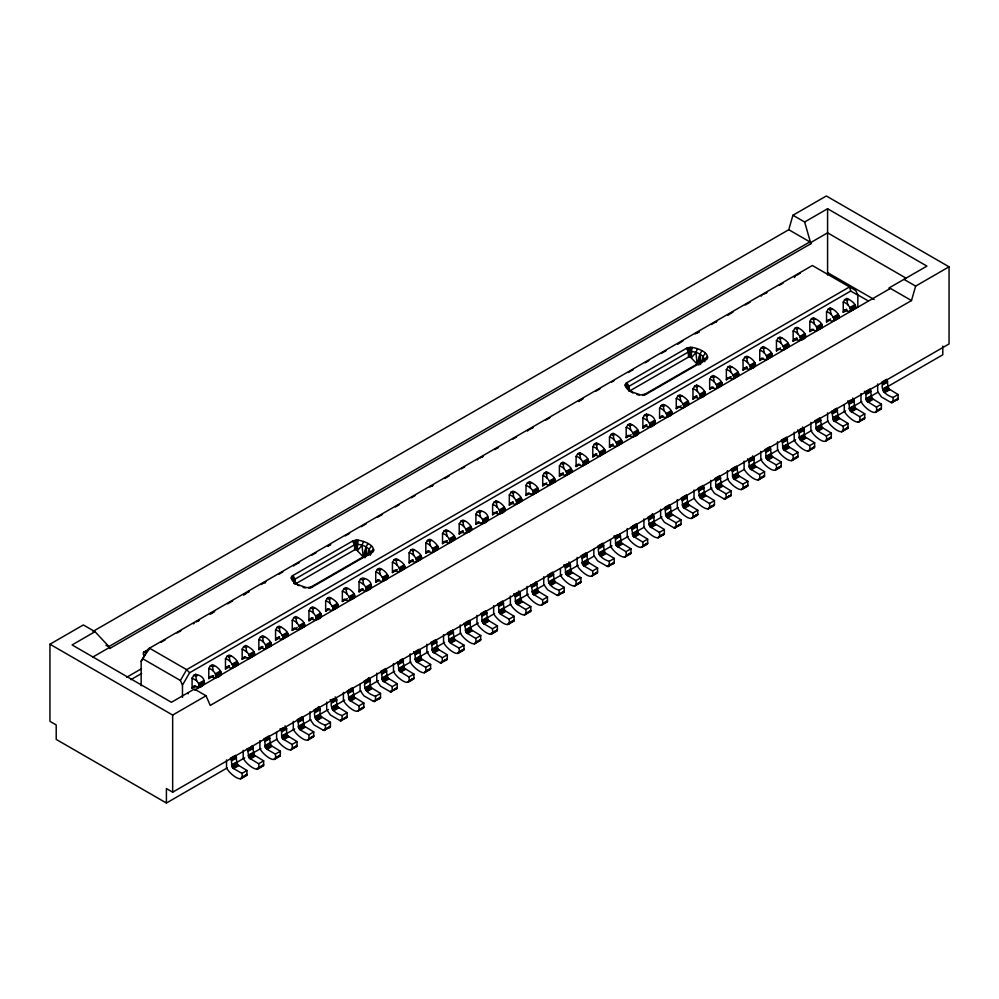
<?xml version="1.0" encoding="UTF-8"?>
<svg xmlns="http://www.w3.org/2000/svg" width="999" height="999" viewBox="0 0 999 999"><rect width="100%" height="100%" fill="white"/><g stroke="black" fill="none" stroke-linecap="round" stroke-linejoin="round"><path stroke-width="1.5" d="M368.019 543.481L365.934 547.09L365.06 557.717L363.186 556.868L356.631 549.949L356.693 540.097C361.888 540.084 377.884 545.654 372.14 552.422L310.464 588.036M698.988 364.922L697.115 364.086L690.559 357.155L690.621 347.315C695.816 347.29 711.812 352.859 706.068 359.628L644.392 395.242M294.205 583.578L295.017 579.12L354.608 544.717C359.802 542.932 372.053 547.939 370.055 553.633M294.455 583.478L294.555 579.47L291.995 576.211L292.932 575.499L352.522 541.096L356.693 540.097M628.421 389.348L628.471 386.675L625.923 383.416L626.86 382.717L686.45 348.301L690.621 347.315M295.017 584.178L354.995 549.625L355.219 544.443L353.746 540.559M626.86 382.717L628.945 386.326L628.945 391.383L688.923 356.83L689.148 351.648L687.674 347.764M292.932 575.499L295.017 579.12L294.767 583.116L294.555 579.47M628.783 388.986L628.945 386.326L688.536 351.923C693.731 350.137 705.968 355.157 703.983 360.839M368.506 555.307L368.931 549.35L371.491 546.091M702.434 362.512L702.859 356.568L705.419 353.296M699.113 363.399L699.862 354.308L701.947 350.686M355.169 540.222L355.931 544.268L354.995 549.625M689.098 347.427L689.859 351.486L688.923 356.83M195.829 686.076L192.083 688.236L193.906 686.026C204.932 691.508 209.515 676.798 195.629 674.337M213.311 671.053L212.525 666.745L210.652 665.659L208.779 668.431C214.922 669.318 220.742 681.805 210.602 676.385L208.779 678.596L213.786 675.711M215.672 677.734C227.023 675.636 218.144 666.383 212.325 664.697L210.202 665.971M229.233 666.795L225.474 668.955L227.31 666.745C237.437 672.165 231.618 659.677 225.474 658.791L227.347 656.018L229.233 657.105L230.007 661.413M234.877 666.645C242.794 664.11 232.842 655.694 229.021 655.057L226.898 656.331M254.083 655.569C256.406 650.923 248.938 647.015 245.717 645.416L243.594 646.69L242.17 649.15L242.17 659.315L245.929 657.155M234.241 755.993L230.482 758.166L231.456 760.189L231.805 766.32L233.616 768.568L241.958 773.388C244.618 786.088 227.997 772.914 226.511 767.482L226.511 759.902M245.417 775.786L246.89 774.937L246.965 770.491L237.575 764.747L235.489 755.269M262.625 647.514L258.866 649.687L260.702 647.464C270.829 652.896 265.01 640.396 258.866 639.51L260.739 636.738L262.625 637.824L263.399 642.132M268.269 647.377C276.186 644.83 266.233 636.413 262.412 635.776L260.289 637.05M261.576 765.908L263.599 765.296L263.661 760.851L254.27 755.107L252.185 745.629M280.095 632.492L279.32 628.184L277.435 627.097L275.562 629.87C281.706 630.756 287.525 643.256 277.397 637.824L275.562 640.047L279.32 637.874M287.038 636.425C290.734 632.567 282.03 627.247 279.108 626.136L276.985 627.409M278.271 756.28L280.294 755.656L280.357 751.211L270.966 745.466L268.881 735.988L263.873 738.885L264.847 740.908L265.197 747.04L267.008 749.287L275.349 754.108C278.009 766.807 261.401 753.633 259.902 748.201L259.902 740.621M296.79 622.852L296.016 618.543L294.131 617.469L292.257 620.229C298.401 621.116 304.22 633.616 294.093 628.196L292.257 630.406L297.265 627.509M304.171 626.648C306.493 622.002 299.026 618.094 295.804 616.495L293.681 617.769M280.07 728.708L281.543 731.268L281.681 736.7L282.655 738.723L292.045 744.467C294.717 757.167 278.097 743.993 276.598 738.561L276.598 732.492M295.504 746.865L296.99 746.016L297.053 741.57L287.662 735.826L286.688 733.803L286.551 728.383L285.077 725.823M313.486 613.211L312.712 608.903L310.826 607.829L308.953 610.601C315.097 611.475 320.916 623.975 310.789 618.556L308.953 620.766L312.712 618.593M315.859 619.904C327.21 617.807 318.331 608.553 312.5 606.855L310.377 608.129M311.663 737L313.686 736.375L313.748 731.93L304.358 726.186L302.272 716.708L297.265 719.605L298.239 721.628L298.589 727.759L300.399 730.007L308.741 734.827C311.413 747.527 294.792 734.352 293.294 728.92L293.294 721.34M329.408 608.953L325.649 611.126L327.485 608.915C337.612 614.335 331.793 601.835 325.649 600.961L327.522 598.189L329.408 599.275L330.182 603.571M337.125 607.504C340.821 603.646 332.13 598.326 329.195 597.215L327.073 598.488M329.408 727.634L330.382 726.735L330.444 722.289L321.054 716.545L320.08 714.522L319.942 709.103L318.469 706.543M347.352 598.588L342.345 601.485L344.18 599.275C354.308 604.695 348.489 592.207 342.345 591.321L344.218 588.548L346.104 589.635L346.878 593.93M351.748 599.175C359.677 596.64 349.712 588.211 345.891 587.587L343.768 588.848M345.055 717.719L347.078 717.095L347.14 712.662L337.749 706.905L336.775 704.882L336.638 699.462L335.164 696.902M359.041 591.845L360.876 589.635C371.89 595.117 376.486 580.394 362.587 577.946L360.464 579.208L359.041 581.68L359.041 591.845L362.799 589.672M347.352 690.684L349.438 700.162L358.828 705.906C361.501 718.606 344.88 705.444 343.394 699.999L343.394 692.419M362.3 708.303L363.773 707.454L363.836 703.021L354.445 697.277L352.36 687.799L348.601 689.959M379.495 580.032L375.736 582.205L377.572 579.994C387.699 585.414 381.88 572.927 375.736 572.04L377.622 569.268L379.495 570.354L380.282 574.662M383.891 580.619C393.519 578.608 384.178 569.068 379.283 568.306L377.16 569.567M378.996 698.663L380.469 697.814L380.544 693.381L371.141 687.637L370.179 685.601L370.03 680.182L368.556 677.622M397.44 569.667L392.432 572.564L394.268 570.354C404.395 575.774 398.576 563.286 392.432 562.4L394.318 559.627L396.191 560.714L396.978 565.022M403.908 568.943C407.604 565.084 398.913 559.765 395.979 558.666L393.856 559.927M395.142 688.798L397.165 688.174L397.24 683.741L387.837 677.996L385.751 668.518L380.744 671.403M412.887 560.751L409.128 562.924L410.964 560.714C421.091 566.133 415.272 553.646 409.128 552.759L411.014 549.987L412.887 551.073L413.673 555.382M421.041 559.165C423.376 554.532 415.909 550.624 412.674 549.025L410.552 550.299M397.44 661.763L399.525 671.241L408.928 676.985C411.588 689.697 394.967 676.523 393.481 671.091L393.481 663.498M411.85 679.158L413.861 678.533L413.936 674.1L404.545 668.356L402.447 658.878L399.95 660.327M429.582 551.111L425.824 553.284L427.659 551.073C437.787 556.493 431.968 544.005 425.824 543.119L427.709 540.347L429.582 541.433L430.369 545.741M436.263 549.388C443.219 549.338 431.318 538.473 429.37 539.385L427.247 540.659M413.636 651.598L415.109 654.158L415.259 659.577L416.221 661.6L425.624 667.344C428.284 680.057 411.663 666.882 410.177 661.45L410.177 653.858M429.083 669.742L430.557 668.893L430.631 664.46L421.241 658.716L419.143 649.238M447.065 536.101L446.278 531.793L444.405 530.706L442.52 533.478C448.663 534.365 454.483 546.853 444.355 541.433L442.52 543.643L447.527 540.759M454.008 540.022C457.704 536.163 449.001 530.844 446.066 529.745L443.943 531.018M445.242 659.877L447.252 659.253L447.327 654.82L437.937 649.075L435.851 639.597L430.831 642.494M462.974 531.843L459.215 534.003L461.051 531.793C471.178 537.212 465.359 524.725 459.215 523.838L461.101 521.066L462.974 522.152L463.761 526.461M467.37 532.417C476.998 530.407 467.657 520.866 462.762 520.104L460.639 521.378M451.286 630.681L447.527 632.854L448.501 634.877L448.851 641.008L450.661 643.256L459.016 648.076C461.675 660.776 445.054 647.602 443.568 642.17L443.568 634.59M461.938 650.237L463.948 649.612L464.023 645.179L454.632 639.435L452.547 629.957M475.911 524.363L477.747 522.152C488.773 527.634 493.356 512.924 479.47 510.464L477.335 511.738L475.911 514.198L475.911 524.363L479.67 522.202M464.223 623.214L466.321 632.692L475.711 638.436C478.371 651.136 461.75 637.961 460.264 632.529L460.264 624.949M479.17 640.834L480.644 639.972L480.719 635.539L471.328 629.795L469.243 620.317M497.627 511.838L492.607 514.722L494.443 512.512C504.57 517.932 498.763 505.444 492.607 504.557L494.493 501.785L496.366 502.872L497.152 507.18M499.512 513.861C510.864 511.763 501.985 502.509 496.166 500.824M495.329 630.956L497.34 630.344L497.415 625.898L488.024 620.154L485.939 610.676L480.931 613.573L481.893 615.596L482.042 621.016L483.516 623.576L492.407 628.796L497.415 625.898M513.061 502.922L509.315 505.082L511.138 502.872C521.266 508.291 515.459 495.804 509.315 494.917L511.188 492.145L513.061 493.231L513.848 497.539M518.718 502.784C526.635 500.237 516.683 491.82 512.862 491.183L510.726 492.457M512.025 621.316L514.035 620.704L514.11 616.258L504.72 610.514L502.634 601.036L497.627 603.933L498.588 605.956L498.951 612.087L500.749 614.335L509.103 619.155C511.763 631.855 495.142 618.681 493.656 613.249L493.656 605.669M537.912 491.695C540.247 487.05 532.779 483.141 529.557 481.543L527.435 482.817L526.011 485.277L526.011 495.454L529.757 493.281M513.811 593.756L515.284 596.316L515.434 601.748L516.408 603.771L525.799 609.515C528.459 622.215 511.838 609.04 510.352 603.608L510.352 596.028M529.258 611.912L530.731 611.063L530.806 606.618L521.416 600.874L520.442 598.851L520.304 593.418L518.818 590.871M546.453 483.641L542.707 485.814L544.53 483.591C554.67 489.023 548.851 476.523 542.707 475.636L544.58 472.864L546.453 473.951L547.24 478.259M552.11 483.504C560.027 480.956 550.074 472.539 546.253 471.903M531.018 584.652L533.104 594.13L542.494 599.875C545.154 612.574 528.533 599.4 527.047 593.968L527.047 586.388M545.417 602.047L547.427 601.423L547.502 596.977L538.111 591.233L536.026 581.755M563.936 468.618L563.149 464.31L561.276 463.236L559.403 465.996C565.546 466.883 571.366 479.383 561.226 473.963L559.403 476.173L563.149 474.001M570.879 472.552C574.575 468.693 565.871 463.374 562.949 462.262M563.149 592.682L564.123 591.783L564.198 587.337L554.807 581.593L552.722 572.115L548.963 574.288M580.631 458.978L579.857 454.67L577.971 453.596L576.098 456.368C582.242 457.242 588.061 469.742 577.934 464.323L576.098 466.533L579.857 464.36M588.011 462.774C590.334 458.129 582.867 454.22 579.645 452.622M563.898 564.847L565.384 567.395L565.521 572.827L566.495 574.85L575.886 580.594C578.546 593.294 561.925 580.119 560.439 574.687L560.439 568.618M579.345 582.991L580.819 582.142L580.894 577.697L571.503 571.952L570.529 569.929L570.392 564.51L568.918 561.95M596.553 454.72L592.794 456.893L594.63 454.682C604.757 460.102 598.938 447.602 592.794 446.728L594.667 443.956L596.553 445.042L597.327 449.338M603.771 453.221C608.841 450.774 599.1 443.281 596.341 442.982M595.504 573.126L597.514 572.502L597.589 568.056L588.199 562.312L586.113 552.847L581.106 555.731L582.08 557.754L582.429 563.886L584.24 566.133L592.582 570.953C595.242 583.653 578.621 570.479 577.135 565.047L577.135 557.467M613.249 445.079L609.49 447.252L611.326 445.042C621.453 450.462 615.634 437.974 609.49 437.087L611.363 434.315L613.249 435.402L614.023 439.697M620.966 443.631C624.662 439.772 615.958 434.453 613.036 433.354M612.737 563.711L614.223 562.862L614.285 558.429L604.894 552.672L602.809 543.206L599.05 545.367M631.193 434.715L626.186 437.612L628.021 435.402C638.149 440.821 632.33 428.334 626.186 427.447L628.059 424.675L629.944 425.761L630.719 430.07M633.091 436.75C644.43 434.652 635.564 425.399 629.732 423.713M613.998 535.926L615.471 538.473L615.609 543.906L616.583 545.929L625.973 551.673C628.633 564.373 612.025 551.211 610.526 545.766L610.526 539.71M628.895 553.846L630.918 553.221L630.981 548.788L621.59 543.044L619.942 534.19L614.934 537.087M646.64 425.799L642.881 427.972L644.717 425.761C655.731 431.243 660.314 416.521 646.428 414.073M631.193 526.81L633.279 536.288L642.669 542.032C645.342 554.745 628.721 541.57 627.222 536.126L627.222 528.546M645.591 544.205L647.614 543.581L647.677 539.148L638.286 533.404L636.201 523.926L632.442 526.086M663.336 416.158L659.577 418.331L661.413 416.121C671.54 421.541 665.721 409.053 659.577 408.166L661.45 405.394L663.336 406.481L664.11 410.789M667.732 416.745C677.359 414.735 668.019 405.194 663.124 404.433L661.001 405.694M647.889 517.17L649.974 526.648L659.365 532.392C662.037 545.104 645.416 531.93 643.918 526.485L643.918 518.906M662.824 534.79L664.31 533.941L664.372 529.507L654.982 523.763L654.008 521.728L653.87 516.308L652.397 513.748M681.281 405.806L676.273 408.691L678.109 406.481C688.236 411.9 682.417 399.413 676.273 398.526L678.146 395.754L680.032 396.84L680.806 401.148M687.749 405.07C691.445 401.211 682.754 395.891 679.819 394.792L677.697 396.066M678.983 524.925L681.006 524.3L681.068 519.867L671.678 514.123L670.029 505.282L665.022 508.166L665.696 514.985L667.719 517.932L676.061 522.752L681.068 519.867M697.502 391.508L696.728 387.2L694.842 386.113L692.969 388.886C699.113 389.772 704.932 402.26 694.804 396.84L692.969 399.051L696.728 396.878M701.123 397.465C710.751 395.454 701.41 385.914 696.515 385.152M695.679 515.284L697.702 514.66L697.764 510.227L688.373 504.483L686.288 495.005L681.281 497.902L682.255 499.925L682.604 506.043L684.415 508.291L692.757 513.111C695.429 525.824 678.808 512.649 677.322 507.217L677.322 499.625M713.423 387.25L709.665 389.41L711.5 387.2C721.628 392.619 715.808 380.132 709.665 379.245L711.55 376.473L713.423 377.56L714.198 381.868M721.141 385.789C724.837 381.93 716.146 376.611 713.211 375.512L711.088 376.785M697.976 488.261L700.062 497.727L709.452 503.471C712.125 516.183 695.504 503.009 694.018 497.577L694.018 489.997M712.924 505.881L714.397 505.019L714.46 500.586L705.069 494.842L702.984 485.364M730.906 372.227L730.119 367.919L728.246 366.833L726.36 369.605C732.504 370.492 738.323 382.979 728.196 377.56L726.36 379.77L731.368 376.885M738.273 376.024C740.596 371.378 733.141 367.47 729.907 365.871L727.784 367.145M729.07 496.003L731.093 495.379L731.168 490.946L721.765 485.202L719.68 475.724L714.672 478.621L715.646 480.644L715.784 486.063L717.27 488.623L726.148 493.843L731.168 490.946M746.815 367.969L743.056 370.13L744.892 367.919C755.019 373.339 749.2 360.851 743.056 359.965L744.942 357.192L746.815 358.279L747.602 362.587M751.211 368.544C760.838 366.533 751.498 356.993 746.603 356.231L744.48 357.505M735.127 466.808L731.368 468.981L732.342 471.004L732.692 477.135L734.502 479.383L742.844 484.203C745.516 496.903 728.895 483.728 727.409 478.296L727.409 470.716M745.766 486.363L747.789 485.739L747.864 481.306L738.461 475.561L736.375 466.083M764.297 352.947L763.511 348.639L761.638 347.552L759.752 350.324C765.896 351.211 771.715 363.698 761.588 358.279L759.752 360.489L763.511 358.329M771.665 356.743C774 352.098 766.533 348.189 763.298 346.591M747.564 458.803L749.038 461.363L749.188 466.783L750.149 468.818L759.552 474.562C762.212 487.262 745.591 474.088 744.105 468.656L744.105 461.076M762.462 476.723L764.485 476.111L764.56 471.665L755.169 465.921L754.195 463.898L754.045 458.466L752.572 455.919M780.207 348.688L776.448 350.849L778.283 348.639C788.411 354.058 782.592 341.571 776.448 340.684L778.333 337.912L780.207 338.998L780.993 343.306M788.361 347.103C790.696 342.457 783.228 338.549 779.994 336.95L777.871 338.224M779.17 467.082L781.181 466.471L781.255 462.025L771.865 456.281L769.767 446.803L764.759 449.7L765.734 451.723L766.083 457.854L767.894 460.102L776.248 464.922C778.908 477.622 762.287 464.448 760.801 459.016L760.801 451.436M797.689 333.666L796.902 329.358L795.029 328.271L793.144 331.044C799.287 331.93 805.107 344.43 794.979 338.998L793.144 341.221L796.902 339.048M800.049 340.347C811.4 338.261 802.522 329.008 796.69 327.31L794.567 328.584M795.866 457.442L797.876 456.83L797.951 452.385L788.561 446.64L786.475 437.162L781.455 440.059L782.429 442.082L782.779 448.214L784.59 450.462L792.944 455.282C795.604 467.982 778.983 454.807 777.497 449.375L777.497 441.795M814.385 324.026L813.598 319.717L811.725 318.631L809.839 321.403C815.983 322.29 821.802 334.79 811.675 329.358L809.839 331.581L813.598 329.408M821.752 327.822C824.088 323.177 816.62 319.268 813.386 317.67L811.263 318.943M797.652 429.882L799.125 432.442L799.275 437.874L800.249 439.897L809.64 445.641C812.299 458.341 795.679 445.167 794.193 439.735L794.193 432.155M813.099 448.039L814.572 447.19L814.647 442.744L805.256 437L804.282 434.977L804.133 429.558L802.659 426.998M830.294 319.767L826.535 321.94L828.371 319.73C838.498 325.15 832.679 312.65 826.535 311.763L828.421 309.003L830.294 310.077L831.081 314.385M835.951 319.63C843.868 317.095 833.915 308.666 830.094 308.029M829.257 438.174L831.268 437.55L831.343 433.104L821.952 427.36L819.867 417.882L814.847 420.779L815.821 422.802L816.171 428.933L817.981 431.181L826.335 436.001C828.995 448.701 812.374 435.527 810.888 430.094L810.888 422.515M854.719 308.679C858.416 304.82 849.712 299.5 846.79 298.389L844.654 299.663L843.231 302.135L843.231 312.3L846.99 310.127M831.555 411.138L833.641 420.616L843.031 426.361C845.691 439.061 829.07 425.886 827.584 420.454L827.584 412.874M846.49 428.758L847.964 427.909L848.039 423.464L838.648 417.719L836.563 408.241L834.053 409.69M847.739 400.974L849.212 403.521L849.362 408.953L850.336 410.976L859.727 416.72C862.387 429.42 845.766 416.246 844.28 410.814L844.28 404.757M863.186 419.118L864.659 418.269L864.734 413.823L855.344 408.079L854.37 406.056L854.232 400.636L852.746 398.077M864.435 391.333L865.908 393.881L866.058 399.313L867.032 401.336L876.423 407.08C879.083 419.78 862.462 406.618 860.976 401.173L860.976 393.594M879.345 409.253L881.355 408.628L881.43 404.195L872.04 398.439L869.954 388.973L864.947 391.858M896.578 399.837L898.051 398.988L898.126 394.555L888.735 388.811L886.65 379.333L882.891 381.493M356.693 544.218L355.969 549.662L356.631 549.949L358.229 540.222M690.621 351.423L689.897 356.868L690.559 357.155L692.157 347.427M148.252 650.599L149.163 649.138L143.669 652.285L143.307 654.158L144.281 656.181M265.122 583.129L265.235 582.417M794.405 277.547L795.316 276.086M293.581 581.843L299.138 585.651C296.291 583.766 289.335 580.369 291.995 576.211M296.141 583.391L291.408 577.035M627.509 389.048L633.066 392.857C630.219 390.971 623.264 387.575 625.923 383.416M630.069 390.609L628.184 387.974L628.945 386.326M308.816 588.261L363.186 556.868L365.934 547.09L367.445 555.544M642.744 395.479L697.115 364.086L699.862 354.308L701.373 362.749M92.919 631.455L788.76 229.708L792.944 215.247L826.335 195.979L949.05 266.82L949.05 343.943L172.665 792.182L166.408 788.573L166.408 803.021L227.173 767.944M792.944 215.247L804.632 222.003L810.888 243.694L109.64 648.551L109.64 647.352L95.03 631.68L72.078 644.942L171.416 702.297L194.368 689.035L206.056 695.791L210.24 705.419L911.488 300.562L915.658 286.101L949.05 266.82M357.455 544.268L357.455 550.536L362.013 545.367L363.499 541.47M691.383 351.486L691.383 357.742L695.941 352.572L697.414 348.688M242.17 659.315L244.006 657.105L248.639 658.591L251.573 657.017M526.011 495.454L527.834 493.231L532.479 494.717L536.663 492.42M843.231 312.3L844.155 310.564L846.653 309.128M141.159 685.764L141.159 661.238L148.277 648.9L812.349 265.497L855.756 290.559L857.841 295.18L857.841 307.442M141.159 661.238L149.5 648.189L186.651 669.642L189.598 672.752L182.48 685.102L182.48 697.364M182.48 685.102L180.394 680.481L186.651 669.642L849.5 286.95L850.723 291.059L857.841 295.18M192.083 688.236L192.083 678.071L193.956 675.299L195.829 676.385L196.616 680.694L199.163 684.327L198.976 687.374M642.881 427.972L642.881 417.807L644.755 415.035L646.64 416.121L647.414 420.429L649.974 424.063L649.787 427.11M193.444 623.863L194.243 623.114M198.451 620.978L199.251 620.217M248.539 592.057L249.338 591.296L243.531 594.954L246.029 593.506M293.619 566.033L294.418 565.272M298.626 563.136L299.425 562.375M432.192 486.026L433.004 485.264M477.272 459.99L478.084 459.24M482.292 457.105L483.091 456.343M527.372 431.081L528.171 430.319M532.38 428.184L533.179 427.422M582.779 398.763L578.708 401.436M677.634 344.318L682.954 340.921M716.033 322.153L716.845 321.391M727.722 315.397L733.041 312M761.113 296.129L761.925 295.367M766.121 293.231L766.932 292.47M373.663 549.138L370.816 551.985L370.816 554.495M707.592 356.343L704.745 359.19L704.745 361.7M249.063 658.453C251.261 654.482 245.192 650.486 242.17 649.15M365.946 590.983C368.132 587 362.063 583.016 359.041 581.68M482.817 523.501C485.014 519.53 478.933 515.534 475.911 514.198M532.904 494.58C535.102 490.609 529.02 486.625 526.011 485.277M243.207 750.261L243.207 757.841C244.705 763.273 261.313 776.448 258.654 763.748L249.263 758.004L247.178 748.526M476.96 615.309L476.96 622.889C478.446 628.321 495.067 641.495 492.407 628.796M844.155 310.564L845.067 310.09C855.194 315.509 849.387 303.009 843.231 302.135M370.916 552.422L373.876 550.012M704.844 359.628L707.791 357.23M370.816 552.872L373.663 550.899M704.745 360.077L707.592 358.104M243.594 646.69L245.929 647.464L246.703 651.773M360.464 579.208L362.799 579.994L363.574 584.303M477.335 511.738L479.67 512.512L480.457 516.82M527.435 482.817L529.757 483.591L530.544 487.899M844.654 299.663L846.99 300.437L847.776 304.745M370.529 553.271L373.077 551.723M704.445 360.489L707.005 358.928M166.408 803.021L56.206 739.41L56.206 724.949L49.95 721.328L49.95 644.218L83.342 624.937L95.03 631.68M804.632 222.003L827.584 208.741L926.922 266.096L889.36 287.787L889.36 288.998M108.591 646.74L809.839 241.883L810.888 243.694M92.944 656.98L109.64 647.352L105.956 645.217M177.06 633.004L180.819 630.831M196.254 621.915L198.764 620.466M214.698 611.301L210.939 613.473M227.635 603.833L232.642 600.936M278.971 574.188L282.729 572.015M295.18 564.797L297.69 563.361M311.875 555.157L316.121 552.734M327.809 545.991L330.319 544.542M345.279 535.889L349.513 533.466M377.41 517.332L382.417 514.435M395.367 506.968L399.125 504.795M415.047 495.629L411.301 497.789M430.007 486.963L432.517 485.514M464.647 466.958L461.388 468.881M480.094 458.042L482.604 456.593M498.538 447.427L494.78 449.6M512.724 439.235L516.483 437.062M528.933 429.845L532.692 427.684M545.629 420.204L549.875 417.782M578.259 401.398L583.266 398.501M595.716 391.283L599.962 388.861M611.65 382.118L614.16 380.669M628.346 372.477L633.354 369.593M648.801 360.676L645.042 362.837M661.251 353.459L666.258 350.562M698.888 331.755L695.129 333.916M711.338 324.538L716.345 321.641M750.237 302.11L745.217 305.007M763.935 294.168L766.445 292.719M779.382 285.252L783.141 283.092M796.565 275.362L800.324 273.189M143.344 652.784L148.364 649.899M210.14 614.223L213.886 612.062M328.259 546.028L330.769 544.58M696.84 333.229L699.337 331.793M126.698 677.26L141.558 668.681M130.869 679.67L141.671 673.438M189.598 672.752L850.723 291.059M193.506 675.611L195.667 674.362M494.03 502.097L496.203 500.849M544.13 473.176L546.291 471.928M560.826 463.536L562.986 462.287M577.522 453.896L579.682 452.647M594.218 444.255L596.378 443.007M610.913 434.615L613.074 433.366M627.609 424.975L629.77 423.726M644.305 415.334L646.465 414.086M694.392 386.426L696.553 385.177M761.176 347.864L763.336 346.616M827.959 309.303L830.132 308.054M195.829 676.385L197.502 675.424M212.525 666.745L214.198 665.784M229.233 657.105L230.894 656.143M245.929 647.464L247.59 646.503M262.625 637.824L264.285 636.863M279.32 628.184L280.981 627.222M296.016 618.543L297.677 617.582M312.712 608.903L314.373 607.941M329.408 599.275L331.081 598.301M346.104 589.635L347.777 588.661M362.799 579.994L364.473 579.02M379.495 570.354L381.168 569.393M396.191 560.714L397.864 559.752M412.887 551.073L414.56 550.112M429.582 541.433L431.256 540.471M446.278 531.793L447.952 530.831M462.974 522.152L464.647 521.191M479.67 512.512L481.343 511.55M496.366 502.872L498.039 501.91M513.061 493.231L514.735 492.27M529.757 483.591L531.431 482.629M546.453 473.951L548.126 472.989M563.149 464.31L564.822 463.349M579.857 454.67L581.518 453.708M596.553 445.042L598.214 444.068M613.249 435.402L614.909 434.428M629.944 425.761L631.605 424.787M646.64 416.121L648.301 415.159M663.336 406.481L664.997 405.519M680.032 396.84L681.705 395.879M696.728 387.2L698.401 386.238M713.423 377.56L715.097 376.598M730.119 367.919L731.792 366.958M746.815 358.279L748.488 357.317M763.511 348.639L765.184 347.677M780.207 338.998L781.88 338.037M796.902 329.358L798.576 328.396M813.598 319.717L815.271 318.756M830.294 310.077L831.967 309.116M846.99 300.437L848.663 299.475M226.386 667.232L228.896 665.784M259.777 647.951L262.287 646.503M276.473 638.311L278.983 636.875M309.865 619.03L312.375 617.594M359.952 590.122L362.462 588.673M410.052 561.201L412.55 559.752M460.139 532.28L462.637 530.831M510.227 503.359L512.724 501.91M560.314 474.438L562.824 473.002M593.706 455.169L596.216 453.721M610.401 445.529L612.911 444.08M643.793 426.248L646.303 424.8M693.88 397.327L696.39 395.879M743.98 368.406L746.478 366.958M794.068 339.485L796.565 338.037M198.676 683.503L203.684 680.619M215.372 673.863L220.379 670.978M232.068 664.223L237.075 661.338M248.763 654.582L253.783 651.698M265.459 644.954L270.479 642.057M282.155 635.314L287.175 632.417M298.863 625.674L303.871 622.777M315.559 616.033L320.567 613.136M332.255 606.393L337.262 603.496M348.951 596.753L353.958 593.856M365.646 587.112L370.654 584.215M382.342 577.472L387.35 574.575M399.038 567.832L404.046 564.934M415.734 558.191L420.741 555.307M432.43 548.551L437.437 545.666M449.125 538.911L454.133 536.026M465.821 529.27L470.829 526.386M482.517 519.63L487.524 516.745M499.213 509.989L504.22 507.105M515.909 500.349L520.916 497.465M532.604 490.721L537.612 487.824M549.3 481.081L554.308 478.184M565.996 471.441L571.003 468.543M582.692 461.8L587.699 458.903M599.388 452.16L604.407 449.263M616.083 442.52L621.103 439.622M632.779 432.879L637.799 429.982M649.487 423.239L654.495 420.342M666.183 413.598L671.191 410.701M682.879 403.958L687.886 401.074M699.575 394.318L704.582 391.433M716.271 384.677L721.278 381.793M732.966 375.037L737.974 372.152M749.662 365.397L754.67 362.512M766.358 355.756L771.365 352.872M783.054 346.116L788.061 343.231M799.749 336.488L804.757 333.591M816.445 326.848L821.453 323.951M833.141 317.207L838.149 314.31M849.837 307.567L854.844 304.67M192.382 687.449L194.892 686.001M209.078 677.809L212.837 675.636M225.774 668.169L229.533 665.996M242.47 658.528L244.98 657.08M259.166 648.888L262.924 646.715M275.861 639.248L279.62 637.075M292.557 629.607L295.067 628.159M309.253 619.967L313.012 617.807M325.949 610.327L328.459 608.878M342.645 600.686L345.154 599.25M359.353 591.046L363.099 588.886M376.049 581.406L378.546 579.969M392.744 571.778L396.491 569.605M409.44 562.137L413.186 559.964M426.136 552.497L428.633 551.048M442.832 542.857L446.59 540.684M459.528 533.216L463.286 531.043M476.223 523.576L478.721 522.127M492.919 513.936L496.678 511.763M509.615 504.295L513.374 502.122M526.311 494.655L528.821 493.206M543.006 485.014L546.765 482.842M559.702 475.374L563.461 473.201M576.398 465.734L578.908 464.285M593.094 456.093L596.853 453.933M609.79 446.453L612.3 445.017M626.485 436.813L628.995 435.377M643.181 427.172L646.94 425.012M659.877 417.545L662.387 416.096M676.573 407.904L679.083 406.456M693.269 398.264L697.027 396.091M709.977 388.623L712.474 387.175M726.673 378.983L730.419 376.81M743.368 369.343L747.115 367.17M760.064 359.702L762.562 358.254M776.76 350.062L780.519 347.889M793.456 340.422L797.214 338.249M810.152 330.781L812.649 329.333M826.847 321.141L830.606 318.968M843.543 311.501L846.041 310.052M199.163 684.327L204.171 681.43M215.859 674.687L220.879 671.79M232.555 665.047L237.575 662.15M249.25 655.406L254.27 652.509M265.959 645.766L270.966 642.869M282.655 636.126L287.662 633.241M299.35 626.485L304.358 623.601M316.046 616.845L321.054 613.96M332.742 607.205L337.749 604.32M349.438 597.564L354.445 594.68M366.133 587.924L371.141 585.039M382.829 578.284L387.837 575.399M399.525 568.656L404.533 565.759M416.221 559.015L421.228 556.118M432.917 549.375L437.924 546.478M449.612 539.735L454.62 536.838M466.308 530.094L471.316 527.197M483.004 520.454L488.012 517.557M499.7 510.814L504.707 507.917M516.396 501.173L521.403 498.276M533.091 491.533L538.099 488.636M549.787 481.893L554.795 479.008M566.483 472.252L571.503 469.368M583.179 462.612L588.199 459.727M599.875 452.972L604.894 450.087M616.583 443.331L621.59 440.447M633.279 433.691L638.286 430.806M649.974 424.063L654.982 421.166M666.67 414.423L671.678 411.526M683.366 404.782L688.373 401.885M700.062 395.142L705.069 392.245M716.758 385.502L721.765 382.605M733.453 375.861L738.461 372.964M750.149 366.221L755.157 363.324M766.845 356.581L771.852 353.683M783.541 346.94L788.548 344.043M800.236 337.3L805.244 334.403M816.932 327.66L821.94 324.775M833.628 318.019L838.636 315.135M850.324 308.379L855.331 305.494M199.488 685.189L204.495 682.305M216.184 675.561L221.191 672.664M232.879 665.921L237.887 663.024M249.575 656.281L254.583 653.383M266.271 646.64L271.278 643.743M282.967 637L287.974 634.103M299.663 627.36L304.67 624.462M316.358 617.719L321.366 614.822M333.054 608.079L338.062 605.182M349.75 598.438L354.757 595.541M366.446 588.798L371.453 585.901M383.141 579.158L388.149 576.273M399.837 569.517L404.845 566.633M416.533 559.877L421.541 556.992M433.229 550.237L438.236 547.352M449.925 540.596L454.932 537.712M466.62 530.956L471.628 528.071M483.316 521.328L488.324 518.431M500.012 511.688L505.032 508.791M516.708 502.047L521.728 499.15M533.416 492.407L538.424 489.51M550.112 482.767L555.119 479.87M566.808 473.126L571.815 470.229M583.503 463.486L588.511 460.589M600.199 453.846L605.207 450.949M616.895 444.205L621.902 441.308M633.591 434.565L638.598 431.668M650.287 424.925L655.294 422.04M666.982 415.284L671.99 412.4M683.678 405.644L688.686 402.759M700.374 396.004L705.381 393.119M717.07 386.363L722.077 383.479M733.766 376.723L738.773 373.838M750.461 367.095L755.469 364.198M767.157 357.455L772.165 354.558M783.853 347.814L788.86 344.917M800.549 338.174L805.556 335.277M817.244 328.534L822.252 325.637M833.94 318.893L838.948 315.996M850.636 309.253L855.656 306.356M197.502 687.225L204.595 683.129M216.284 676.385L221.291 673.488M232.979 666.745L237.987 663.86M247.59 658.316L254.695 654.22M266.371 647.464L271.391 644.58M283.079 637.824L288.087 634.939M299.775 628.184L304.782 625.299M316.471 618.543L321.478 615.659M333.167 608.903L338.174 606.018M349.862 599.275L354.87 596.378M364.473 590.834L371.566 586.738M383.254 579.994L388.261 577.097M399.95 570.354L404.957 567.457M416.645 560.714L421.653 557.817M433.341 551.073L438.349 548.176M450.037 541.433L455.044 538.536M466.733 531.793L471.74 528.896M481.343 523.364L488.436 519.255M500.124 512.512L505.132 509.627M516.82 502.872L521.828 499.987M531.431 494.443L538.523 490.347M550.212 483.591L555.219 480.706M566.908 473.951L571.915 471.066M583.603 464.31L588.611 461.426M600.299 454.67L605.319 451.785M616.995 445.042L622.015 442.145M633.703 435.402L638.711 432.505M648.301 426.96L655.406 422.864M667.095 416.121L672.102 413.224M683.791 406.481L688.798 403.584M700.486 396.84L705.494 393.943M717.182 387.2L722.19 384.303M733.878 377.56L738.885 374.662M750.574 367.919L755.581 365.022M767.269 358.279L772.277 355.394M783.965 348.639L788.973 345.754M800.661 338.998L805.669 336.114M817.357 329.358L822.364 326.473M834.053 319.717L839.06 316.833M849.912 310.564L855.756 307.192M198.039 687.462L204.533 683.716M215.996 677.097L221.229 674.075M232.917 667.332L237.924 664.435M248.139 658.541L254.62 654.795M266.308 648.051L271.316 645.154M281.531 639.26L288.012 635.514M298.226 629.62L304.707 625.874M314.922 619.979L321.403 616.233M333.092 609.49L338.099 606.605M349.787 599.85L354.795 596.965M365.01 591.058L371.491 587.325M383.179 580.569L388.186 577.684M399.875 570.928L404.882 568.044M416.571 561.288L421.578 558.404M433.266 551.66L438.274 548.763M448.489 542.869L454.97 539.123M466.658 532.38L471.665 529.482M481.88 523.588L488.374 519.842M500.049 513.099L505.069 510.202M516.745 503.459L521.765 500.561M531.967 494.667L538.461 490.921M550.149 484.178L555.157 481.281M565.359 475.387L571.853 471.64M582.067 465.746L588.548 462M600.237 455.257L605.244 452.372M616.932 445.616L621.94 442.732M633.628 435.976L638.636 433.091M648.851 427.197L655.332 423.451M667.02 416.695L672.027 413.811M683.716 407.055L688.723 404.17M700.187 397.552L705.419 394.53M717.107 387.787L722.115 384.89M732.329 378.996L738.81 375.249M750.499 368.506L755.506 365.609M765.721 359.715L772.202 355.969M783.89 349.225L788.898 346.328M799.113 340.434L805.594 336.688M815.808 330.794L822.289 327.048M833.978 320.304L838.998 317.407M849.2 311.513L855.693 307.767M198.551 687.512L204.32 684.178M216.009 677.434L221.016 674.537M232.705 667.794L237.712 664.897M248.639 658.591L254.408 655.257M266.096 648.513L271.104 645.616M282.03 639.31L287.799 635.976M299.488 629.233L304.495 626.336M316.183 619.592L321.191 616.695M332.879 609.952L337.887 607.055M349.575 600.312L354.583 597.427M365.509 591.108L371.278 587.787M382.967 581.031L387.987 578.146M399.662 571.391L404.682 568.506M416.371 561.75L421.378 558.866M433.067 552.11L438.074 549.225M448.988 542.919L454.77 539.585M466.458 532.842L471.466 529.945M482.392 523.638L488.161 520.304M499.85 513.561L504.857 510.664M516.545 503.921L521.553 501.023M532.479 494.717L538.249 491.383M549.937 484.64L554.944 481.743M565.871 475.437L571.64 472.102M583.329 465.359L588.336 462.462M600.024 455.719L605.032 452.822M616.72 446.078L621.728 443.194M633.416 436.438L638.423 433.554M649.35 427.247L655.119 423.913M666.808 417.157L671.815 414.273M683.503 407.517L688.511 404.632M700.199 397.877L705.207 394.992M716.895 388.236L721.902 385.352M732.829 379.046L738.611 375.711M750.286 368.968L755.306 366.071M766.221 359.765L772.002 356.431M782.916 350.125L788.698 346.79M799.612 340.484L805.394 337.15M817.082 330.407L822.09 327.51M833.778 320.766L838.785 317.869M849.712 311.563L855.481 308.229M299.163 629.545L302.909 627.372M332.555 610.264L336.313 608.091M449.425 542.782L451.935 541.333M582.991 465.671L586.75 463.499M616.395 446.391L620.142 444.218M733.266 378.908L735.764 377.46M766.658 359.628L769.168 358.191M783.353 349.987L787.112 347.827M816.745 330.706L820.504 328.546M850.137 311.438L853.895 309.265M194.555 690.134L890.409 288.399M49.95 644.218L172.665 715.059L206.056 695.791M280.569 729.245L283.079 727.796M315.209 709.24L318.968 707.08M330.157 699.799L330.657 700.324L333.167 698.875M365.297 680.319L369.056 678.159M415.397 651.41L417.894 649.962M465.484 622.489L467.982 621.041M514.323 594.293L518.069 592.12M564.41 565.372L566.908 563.923M614.497 536.451L616.995 535.002M649.138 516.446L652.896 514.285M664.585 507.529L669.592 504.645M699.225 487.537L701.735 486.088M749.325 458.616L751.822 457.167M799.412 429.695L801.91 428.246M848.251 401.498L850.748 400.05M230.906 758.79L235.926 755.906M247.602 749.163L252.622 746.265M264.31 739.522L269.318 736.625M281.006 729.882L286.014 726.985M297.702 720.242L302.709 717.344M313.961 709.964L314.398 710.601L319.405 707.704M330.657 700.324L331.094 700.961L336.101 698.064M347.789 691.32L352.797 688.423M364.048 681.043L364.485 681.68L369.493 678.783M386.188 669.143L381.181 672.04L382.829 680.881L392.22 686.625L397.24 683.741M397.877 662.399L402.884 659.515M414.573 652.759L419.58 649.874M436.276 640.234L431.268 643.119L432.929 651.96L442.32 657.704L447.327 654.82M447.964 633.478L452.972 630.594M464.66 623.838L469.667 620.953M481.356 614.198L486.363 611.313M498.051 604.557L503.059 601.673M514.747 594.929L519.755 592.032M531.443 585.289L536.451 582.392M547.714 575.012L548.139 575.649L553.146 572.752M564.835 566.008L569.842 563.111M581.53 556.368L586.55 553.471M597.802 546.091L598.226 546.728L603.246 543.831M631.63 527.447L636.638 524.55M648.326 517.807L653.334 514.91M681.718 498.526L686.725 495.641M698.413 488.886L703.421 486.001M715.109 479.245L720.117 476.361M731.805 469.605L736.812 466.72M748.501 459.965L753.508 457.08M765.197 450.324L770.204 447.44M781.892 440.696L786.9 437.799M798.588 431.056L803.596 428.159M815.284 421.416L820.291 418.519M831.98 411.775L836.987 408.878M848.675 402.135L853.683 399.238M865.371 392.495L870.379 389.598M881.642 382.217L882.067 382.854L887.075 379.957M231.244 759.49L236.251 756.593M247.939 749.849L252.947 746.952M264.635 740.209L269.643 737.312M281.331 730.569L286.338 727.672M298.027 720.928L303.034 718.031M330.444 722.289L325.437 725.187C318.656 723.176 313.149 718.706 314.722 711.288L319.73 708.403M347.14 712.662L342.133 715.546C335.352 713.536 329.845 709.065 331.418 701.648L336.426 698.763M348.114 692.007L353.122 689.123M380.544 693.381L375.524 696.266C368.743 694.255 363.236 689.785 364.81 682.367L369.817 679.482M381.506 672.727L386.526 669.842M398.201 663.086L403.221 660.202M414.91 653.446L419.917 650.561M431.605 643.818L436.613 640.921M448.301 634.178L453.309 631.281M464.997 624.537L470.005 621.64M481.693 614.897L486.7 612M498.389 605.257L503.396 602.36M515.084 595.616L520.092 592.719M531.78 585.976L536.788 583.079M564.198 587.337L559.19 590.234C552.397 588.224 546.903 583.753 548.476 576.336L553.483 573.438M565.172 566.695L570.179 563.798M581.868 557.055L586.875 554.17M614.285 558.429L609.278 561.313C602.484 559.303 596.99 554.832 598.563 547.415L603.571 544.53M615.259 537.774L620.267 534.89M631.955 528.134L636.962 525.249M648.651 518.493L653.658 515.609M665.346 508.853L670.354 505.969M682.042 499.213L687.05 496.328M698.738 489.585L703.746 486.688M715.434 479.945L720.441 477.047M732.13 470.304L737.15 467.407M748.825 460.664L753.845 457.767M765.534 451.024L770.541 448.126M782.229 441.383L787.237 438.486M798.925 431.743L803.933 428.846M815.621 422.102L820.629 419.205M832.317 412.462L837.324 409.565M849.013 402.822L854.02 399.937M865.708 393.181L870.716 390.297M898.126 394.555L893.118 397.44C886.325 395.429 880.831 390.959 882.404 383.541L887.412 380.656M231.456 760.189L236.463 757.292M248.152 750.549L253.159 747.652M264.847 740.908L269.855 738.011M281.543 731.268L286.551 728.383M298.239 721.628L303.246 718.743M314.935 711.987L319.942 709.103M331.631 702.347L336.638 699.462M348.326 692.707L353.334 689.822M365.022 683.066L370.03 680.182M381.718 673.438L386.725 670.541M398.414 663.798L403.421 660.901M415.109 654.158L420.117 651.261M431.805 644.517L436.813 641.62M448.501 634.877L453.509 631.98M465.197 625.237L470.204 622.34M481.893 615.596L486.913 612.699M498.588 605.956L503.608 603.059M515.284 596.316L520.304 593.418M531.992 586.675L537 583.791M548.688 577.035L553.696 574.15M565.384 567.395L570.392 564.51M582.08 557.754L587.087 554.87M598.776 548.114L603.783 545.229M615.471 538.473L620.479 535.589M632.167 528.833L637.175 525.949M648.863 519.205L653.87 516.308M665.559 509.565L670.566 506.668M682.255 499.925L687.262 497.027M698.95 490.284L703.958 487.387M715.646 480.644L720.654 477.747M732.342 471.004L737.349 468.106M749.038 461.363L754.045 458.466M765.734 451.723L770.741 448.826M782.429 442.082L787.437 439.185M799.125 432.442L804.133 429.558M815.821 422.802L820.828 419.917M832.517 413.161L837.537 410.277M849.212 403.521L854.232 400.636M865.908 393.881L870.928 390.996M882.616 384.24L887.624 381.356M231.518 760.851L236.538 757.966M248.214 751.211L253.234 748.326M264.91 741.57L269.93 738.686M281.618 731.93L286.626 729.045M298.314 722.289L303.321 719.405M315.01 712.662L320.017 709.765M331.705 703.021L336.713 700.124M348.401 693.381L353.409 690.484M365.097 683.741L370.105 680.843M381.793 674.1L386.8 671.203M398.489 664.46L403.496 661.563M415.184 654.82L420.192 651.922M431.88 645.179L436.888 642.282M448.576 635.539L453.583 632.642M465.272 625.898L470.279 623.001M481.968 616.258L486.975 613.374M498.663 606.618L503.671 603.733M515.359 596.977L520.367 594.093M532.055 587.337L537.062 584.452M548.751 577.697L553.758 574.812M565.446 568.056L570.454 565.172M582.142 558.429L587.15 555.531M598.838 548.788L603.858 545.891M615.534 539.148L620.554 536.251M632.242 529.507L637.25 526.61M648.938 519.867L653.945 516.97M665.634 510.227L670.641 507.33M682.329 500.586L687.337 497.689M699.025 490.946L704.033 488.049M715.721 481.306L720.729 478.409M732.417 471.665L737.424 468.768M749.113 462.025L754.12 459.14M765.808 452.385L770.816 449.5M782.504 442.744L787.512 439.86M799.2 433.104L804.207 430.219M815.896 423.464L820.903 420.579M832.592 413.823L837.599 410.939M849.287 404.195L854.295 401.298M865.983 394.555L870.991 391.658M882.679 384.915L887.686 382.018M231.518 764.947L236.538 762.062M248.214 755.306L253.234 752.422M264.91 745.666L269.93 742.781M281.618 736.026L286.626 733.141M298.314 726.398L303.321 723.501M315.01 716.758L320.017 713.86M331.705 707.117L336.713 704.22M348.401 697.477L353.409 694.58M365.097 687.836L370.105 684.939M381.793 678.196L386.8 675.299M398.489 668.556L403.496 665.659M415.184 658.915L420.192 656.018M431.88 649.275L436.888 646.378M448.576 639.635L453.583 636.75M465.272 629.994L470.279 627.11M481.968 620.354L486.975 617.469M498.663 610.714L503.671 607.829M515.359 601.073L520.367 598.189M532.055 591.433L537.062 588.548M548.751 581.793L553.758 578.908M565.446 572.165L570.454 569.268M582.142 562.524L587.15 559.627M598.838 552.884L603.858 549.987M615.534 543.244L620.554 540.347M632.242 533.603L637.25 530.706M648.938 523.963L653.945 521.066M665.634 514.323L670.641 511.426M682.329 504.682L687.337 501.785M699.025 495.042L704.033 492.145M715.721 485.402L720.729 482.517M732.417 475.761L737.424 472.877M749.113 466.121L754.12 463.236M765.808 456.481L770.816 453.596M782.504 446.84L787.512 443.956M799.2 437.2L804.207 434.315M815.896 427.56L820.903 424.675M832.592 417.932L837.599 415.035M849.287 408.291L854.295 405.394M865.983 398.651L870.991 395.754M882.679 389.011L887.686 386.113M236.613 762.487L244.718 757.816M252.822 753.134L260.926 748.463M269.031 743.78L277.123 739.098M286.576 733.641L294.68 728.97M302.784 724.287L310.876 719.617M318.981 714.934L328.434 709.477M336.538 704.807L344.643 700.124M352.734 695.454L360.839 690.771M368.943 686.088L378.396 680.644M386.501 675.961L394.593 671.278M402.697 666.608L410.801 661.925M420.254 656.468L428.346 651.798M436.451 647.115L444.555 642.444M452.659 637.762L460.751 633.091M470.204 627.634L478.309 622.951M486.413 618.269L494.517 613.598M502.609 608.915L510.714 604.245M520.167 598.788L528.271 594.105M536.376 589.435L544.467 584.752M552.572 580.082L562.025 574.625M570.129 569.942L578.221 565.259M586.326 560.589L594.43 555.906M602.534 551.236L611.987 545.779M620.079 541.096L628.184 536.426M636.288 531.743L644.392 527.072M653.846 521.615L661.937 516.933M670.042 512.25L678.146 507.579M686.251 502.897L694.342 498.226M703.796 492.769L711.9 488.086M721.353 482.629L728.109 478.733M736.201 474.063L744.305 469.38M753.758 463.923L761.862 459.24M771.315 453.783L778.059 449.887M786.163 445.217L795.616 439.76M803.72 435.077L811.812 430.407M821.265 424.95L828.021 421.054M836.126 416.371L845.579 410.914M853.67 406.231L861.775 401.561M871.228 396.103L877.984 392.207M887.424 386.75L942.794 354.782L942.794 346.116M231.593 765.621L236.601 762.724M248.289 755.981L253.296 753.084M264.985 746.34L269.992 743.443M281.681 736.7L286.688 733.803M298.376 727.06L303.384 724.163M315.072 717.419L320.08 714.522M331.768 707.779L336.775 704.882M348.464 698.139L353.484 695.242M365.159 688.498L370.179 685.601M381.868 678.858L386.875 675.961M398.564 669.218L403.571 666.333M415.259 659.577L420.267 656.693M431.955 649.937L436.963 647.052M448.651 640.297L453.658 637.412M465.347 630.656L470.354 627.772M482.042 621.016L487.05 618.131M498.738 611.388L503.746 608.491M515.434 601.748L520.442 598.851M532.13 592.107L537.137 589.21M548.826 582.467L553.833 579.57M565.521 572.827L570.529 569.929M582.217 563.186L587.225 560.289M598.913 553.546L603.92 550.649M615.609 543.906L620.616 541.008M632.305 534.265L637.312 531.368M649 524.625L654.008 521.728M665.696 514.985L670.704 512.1M682.392 505.344L687.399 502.46M699.088 495.704L704.108 492.819M715.784 486.063L720.803 483.179M732.492 476.423L737.499 473.538M749.188 466.783L754.195 463.898M765.883 457.155L770.891 454.258M782.579 447.515L787.587 444.617M799.275 437.874L804.282 434.977M815.971 428.234L820.978 425.337M832.666 418.593L837.674 415.696M849.362 408.953L854.37 406.056M866.058 399.313L871.066 396.416M882.754 389.672L887.761 386.775M231.805 766.32L236.813 763.423M248.501 756.68L253.509 753.783M265.197 747.04L270.205 744.143M281.893 737.399L286.9 734.502M298.589 727.759L303.596 724.862M315.284 718.119L320.292 715.222M331.98 708.478L336.988 705.581M348.676 698.838L353.683 695.953M365.372 689.198L370.379 686.313M382.068 679.557L387.075 676.673M398.763 669.917L403.771 667.032M415.459 660.277L420.467 657.392M432.155 650.636L437.162 647.752M448.851 641.008L453.871 638.111M465.546 631.368L470.566 628.471M482.242 621.728L487.262 618.831M498.951 612.087L503.958 609.19M515.646 602.447L520.654 599.55M532.342 592.807L537.35 589.909M549.038 583.166L554.045 580.269M565.734 573.526L570.741 570.629M582.429 563.886L587.437 560.988M599.125 554.245L604.133 551.348M615.821 544.605L620.829 541.72M632.517 534.964L637.524 532.08M649.213 525.324L654.22 522.44M665.908 515.684L670.916 512.799M682.604 506.043L687.612 503.159M699.3 496.403L704.307 493.518M715.996 486.775L721.003 483.878M732.692 477.135L737.699 474.238M749.387 467.495L754.395 464.597M766.083 457.854L771.091 454.957M782.779 448.214L787.786 445.317M799.475 438.573L804.495 435.676M816.171 428.933L821.19 426.036M832.866 419.293L837.886 416.396M849.575 409.652L854.582 406.755M866.27 400.012L871.278 397.115M882.966 390.372L887.974 387.487M232.13 767.007L237.138 764.11M248.826 757.367L253.846 754.47M265.522 747.727L270.542 744.842M282.218 738.086L287.237 735.202M298.926 728.446L303.933 725.561M315.622 718.805L320.629 715.921M332.317 709.165L337.325 706.281M349.013 699.525L354.021 696.64M365.709 689.884L370.716 687M382.405 680.257L387.412 677.359M399.101 670.616L404.108 667.719M415.796 660.976L420.804 658.079M432.492 651.336L437.5 648.438M449.188 641.695L454.195 638.798M465.884 632.055L470.891 629.158M482.579 622.414L487.587 619.517M499.275 612.774L504.283 609.877M515.971 603.134L520.979 600.237M532.667 593.493L537.674 590.609M549.363 583.853L554.37 580.968M566.058 574.213L571.066 571.328M582.754 564.572L587.762 561.688M599.45 554.932L604.457 552.047M616.146 545.292L621.166 542.407M632.842 535.651L637.861 532.767M649.55 526.023L654.557 523.126M666.246 516.383L671.253 513.486M682.941 506.743L687.949 503.846M699.637 497.102L704.645 494.205M716.333 487.462L721.34 484.565M733.029 477.822L738.036 474.925M749.725 468.181L754.732 465.284M766.42 458.541L771.428 455.644M783.116 448.901L788.124 446.004M799.812 439.26L804.819 436.376M816.508 429.62L821.515 426.735M833.203 419.98L838.211 417.095M849.899 410.339L854.907 407.455M866.595 400.699L871.603 397.814M883.291 391.059L888.298 388.174M232.567 767.644L237.575 764.747M249.263 758.004L254.27 755.107M265.959 748.363L270.966 745.466M282.655 738.723L287.662 735.826M299.35 729.083L304.358 726.186M316.046 719.442L321.054 716.545M332.742 709.802L337.749 706.905M349.438 700.162L354.445 697.277M366.133 690.521L371.141 687.637M382.829 680.881L387.837 677.996M399.525 671.241L404.545 668.356M416.221 661.6L421.241 658.716M432.929 651.96L437.937 649.075M449.625 642.32L454.632 639.435M466.321 632.692L471.328 629.795M483.017 623.051L488.024 620.154M499.712 613.411L504.72 610.514M516.408 603.771L521.416 600.874M533.104 594.13L538.111 591.233M549.8 584.49L554.807 581.593M566.495 574.85L571.503 571.952M583.191 565.209L588.199 562.312M599.887 555.569L604.894 552.672M616.583 545.929L621.59 543.044M633.279 536.288L638.286 533.404M649.974 526.648L654.982 523.763M666.67 517.007L671.678 514.123M683.366 507.367L688.373 504.483M700.062 497.727L705.069 494.842M716.758 488.086L721.765 485.202M733.453 478.459L738.461 475.561M750.149 468.818L755.169 465.921M766.845 459.178L771.865 456.281M783.553 449.538L788.561 446.64M800.249 439.897L805.256 437M816.945 430.257L821.952 427.36M833.641 420.616L838.648 417.719M850.336 410.976L855.344 408.079M867.032 401.336L872.04 398.439M883.728 391.695L888.735 388.811M233.067 768.169L238.074 765.284M249.762 758.528L254.77 755.644M266.458 748.888L271.466 746.003M283.154 739.248L288.174 736.363M299.85 729.607L304.87 726.723M316.558 719.979L321.566 717.082M333.254 710.339L338.261 707.442M349.95 700.699L354.957 697.801M366.645 691.058L371.653 688.161M383.341 681.418L388.349 678.521M400.037 671.778L405.045 668.88M416.733 662.137L421.74 659.24M433.429 652.497L438.436 649.6M450.124 642.856L455.132 639.959M466.82 633.216L471.828 630.319M483.516 623.576L488.523 620.691M500.212 613.935L505.219 611.051M516.908 604.295L521.915 601.41M533.603 594.655L538.611 591.77M550.299 585.014L555.307 582.13M566.995 575.374L572.002 572.489M583.691 565.746L588.698 562.849M600.387 556.106L605.394 553.209M617.082 546.465L622.09 543.568M633.778 536.825L638.798 533.928M650.474 527.185L655.494 524.288M667.17 517.544L672.19 514.647M683.878 507.904L688.885 505.007M700.574 498.264L705.581 495.367M717.27 488.623L722.277 485.726M733.965 478.983L738.973 476.086M750.661 469.343L755.669 466.458M767.357 459.702L772.364 456.818M784.053 450.062L789.06 447.177M800.748 440.422L805.756 437.537M817.444 430.781L822.452 427.897M834.14 421.141L839.148 418.256M850.836 411.513L855.843 408.616M867.532 401.873L872.539 398.976M884.227 392.232L889.235 389.335M233.616 768.568L238.624 765.671M250.312 758.928L255.319 756.031M267.008 749.287L272.015 746.39M283.704 739.647L288.711 736.75M300.399 730.007L305.407 727.11M317.095 720.366L322.103 717.469M333.791 710.726L338.798 707.841M350.487 701.086L355.494 698.201M367.182 691.445L372.19 688.561M383.878 681.805L388.886 678.92M400.574 672.165L405.582 669.28M417.27 662.524L422.277 659.64M433.966 652.884L438.973 649.999M450.661 643.256L455.669 640.359M467.357 633.616L472.365 630.719M484.053 623.975L489.06 621.078M500.749 614.335L505.756 611.438M517.445 604.695L522.452 601.798M534.14 595.054L539.148 592.157M550.836 585.414L555.856 582.517M567.532 575.774L572.552 572.877M584.24 566.133L589.248 563.236M600.936 556.493L605.943 553.608M617.632 546.853L622.639 543.968M634.328 537.212L639.335 534.328M651.023 527.572L656.031 524.687M667.719 517.932L672.727 515.047M684.415 508.291L689.422 505.407M701.111 498.663L706.118 495.766M717.806 489.023L722.814 486.126M734.502 479.383L739.51 476.486M751.198 469.742L756.206 466.845M767.894 460.102L772.901 457.205M784.59 450.462L789.597 447.564M801.285 440.821L806.293 437.924M817.981 431.181L822.989 428.284M834.677 421.541L839.684 418.643M851.373 411.9L856.38 409.003M868.069 402.26L873.076 399.375M884.764 392.619L889.772 389.735M241.958 773.388L246.965 770.491M258.654 763.748L263.661 760.851M275.349 754.108L280.357 751.211M292.045 744.467L297.053 741.57M308.741 734.827L313.748 731.93M358.828 705.906L363.836 703.021M408.928 676.985L413.936 674.1M425.624 667.344L430.631 664.46M459.016 648.076L464.023 645.179M475.711 638.436L480.719 635.539M509.103 619.155L514.11 616.258M525.799 609.515L530.806 606.618M542.494 599.875L547.502 596.977M575.886 580.594L580.894 577.697M592.582 570.953L597.589 568.056M625.973 551.673L630.981 548.788M642.669 542.032L647.677 539.148M659.365 532.392L664.372 529.507M692.757 513.111L697.764 510.227M709.452 503.471L714.46 500.586M742.844 484.203L747.864 481.306M759.552 474.562L764.56 471.665M776.248 464.922L781.255 462.025M792.944 455.282L797.951 452.385M809.64 445.641L814.647 442.744M826.335 436.001L831.343 433.104M843.031 426.361L848.039 423.464M859.727 416.72L864.734 413.823M876.423 407.08L881.43 404.195M241.958 777.234L246.965 774.35M256.568 768.805L263.661 764.71M275.349 757.966L280.357 755.069M292.045 748.326L297.053 745.429M308.741 738.686L313.748 735.788M310.002 711.7L310.002 719.28L313.761 724.712L323.351 730.244L330.444 726.148M326.698 702.06L326.698 709.64L330.457 715.072L340.047 720.604L347.14 716.508M358.828 709.765L363.836 706.867M360.09 684.303L360.09 690.359L363.848 695.791L373.439 701.323L380.544 697.227M376.785 673.139L376.785 680.719L380.544 686.151L390.134 691.695L397.24 687.587M408.928 680.843L413.936 677.959M425.624 671.203L430.631 668.319M426.873 644.23L426.873 651.81L430.631 657.23L440.222 662.774L447.327 658.678M459.016 651.922L464.023 649.038M475.711 642.282L480.719 639.397M490.322 633.853L497.415 629.757M509.103 623.001L514.11 620.117M525.799 613.374L530.806 610.476M542.494 603.733L547.502 600.836M543.743 576.748L543.743 584.328L547.514 589.76L557.105 595.292L564.198 591.196M575.886 584.452L580.894 581.555M592.582 574.812L597.589 571.915M593.831 549.35L593.831 555.407L597.602 560.839L607.192 566.371L614.285 562.275M625.973 555.531L630.981 552.634M642.669 545.891L647.677 542.994M659.365 536.251L664.372 533.354M660.626 509.265L660.626 516.858L664.385 522.277L673.975 527.822L681.068 523.726M692.757 516.97L697.764 514.085M709.452 507.33L714.46 504.445M710.714 480.357L710.714 487.937L714.472 493.356L724.063 498.901L731.168 494.805M742.844 488.049L747.864 485.164M759.552 478.409L764.56 475.524M776.248 468.781L781.255 465.884M792.944 459.14L797.951 456.243M809.64 449.5L814.647 446.603M826.335 439.86L831.343 436.963M843.031 430.219L848.039 427.322M859.727 420.579L864.734 417.682M876.423 410.939L881.43 408.042M877.671 383.953L877.671 391.533L881.443 396.965L891.033 402.497L898.126 398.401M240.409 778.671L246.89 774.937M258.354 768.318L263.599 765.296M273.801 759.402L280.294 755.656M290.497 749.762L296.99 746.016M308.454 739.397L313.686 736.375M323.351 730.244L330.382 726.735M340.047 720.604L347.078 717.095M357.292 711.201L363.773 707.454M373.439 701.323L380.469 697.814M390.134 691.695L397.165 688.174M407.38 682.28L413.861 678.533M424.076 672.639L430.557 668.893M440.222 662.774L447.252 659.253M457.467 653.358L463.948 649.612M474.163 643.718L480.644 639.972M492.107 633.354L497.34 630.344M507.554 624.437L514.035 620.704M524.25 614.797L530.731 611.063M542.195 604.445L547.427 601.423M557.105 595.292L564.123 591.783M574.338 585.889L580.819 582.142M592.282 575.524L597.514 572.502M607.192 566.371L614.223 562.862M624.425 556.967L630.918 553.221M641.121 547.327L647.614 543.581M657.817 537.687L664.31 533.941M673.975 527.822L681.006 524.3M691.208 518.406L697.702 514.66M707.904 508.766L714.397 505.019M724.063 498.901L731.093 495.379M741.308 489.485L747.789 485.739M758.004 479.845L764.485 476.111M775.948 469.493L781.181 466.471M791.395 460.564L797.876 456.83M808.091 450.936L814.572 447.19M826.036 440.571L831.268 437.55M841.483 431.655L847.964 427.909M858.178 422.015L864.659 418.269M876.123 411.65L881.355 408.628M891.033 402.497L898.051 398.988M240.909 778.721L246.691 775.386M258.042 768.955L263.386 765.758M274.313 759.452L280.082 756.118M291.009 749.812L296.778 746.478M307.704 740.172L313.474 736.837M323.888 730.481L330.169 727.197M340.584 720.841L346.865 717.557M357.792 711.251L363.561 707.916M373.988 701.56L380.257 698.276M390.684 691.92L396.953 688.636M407.879 682.329L413.648 678.995M424.575 672.689L430.344 669.355M440.771 662.999L447.04 659.715M457.967 653.408L463.736 650.074M474.662 643.768L480.432 640.434M491.795 634.003L497.127 630.794M508.054 624.487L513.836 621.153M524.75 614.847L530.531 611.525M541.446 605.219L547.227 601.885M557.642 595.529L563.923 592.245M574.837 585.938L580.619 582.604M591.533 576.298L597.315 572.964M607.729 566.608L614.01 563.324M624.937 557.017L630.706 553.683M641.633 547.377L647.402 544.043M658.329 537.737L664.098 534.403M674.512 528.046L680.794 524.762M691.72 518.456L697.489 515.122M708.416 508.816L714.185 505.482M724.612 499.125L730.881 495.841M741.807 489.535L747.577 486.201M758.503 479.895L764.272 476.56M775.199 470.254L780.968 466.92M791.895 460.614L797.664 457.292M808.591 450.986L814.36 447.652M825.286 441.346L831.056 438.012M841.982 431.705L847.751 428.371M858.678 422.065L864.46 418.731M875.374 412.425L881.155 409.091M891.57 402.734L897.851 399.45M449.213 475.874L444.692 478.509M366.221 523.826L361.201 526.71M266.034 581.655L261.026 584.552M165.372 639.747L160.851 642.382M143.669 652.285L146.216 651.598M646.478 394.043L640.771 394.917L630.981 391.658M312.55 586.825L306.843 587.712L297.053 584.452M838.448 318.182L837.512 318.269M754.969 366.383L753.496 366.233M704.882 395.292L703.408 395.154M671.49 414.573L670.017 414.435M638.099 433.853L636.625 433.716M554.607 482.055L553.134 481.905M471.128 530.257L469.655 530.107M892.07 402.784L893.044 401.885L893.118 397.44M387.649 578.446L386.176 578.309M354.258 597.727L353.321 597.814M320.866 617.007L319.93 617.095M725.112 499.175L726.086 498.276L726.148 493.843M270.779 645.928L269.293 645.779M675.024 528.096L675.998 527.197L676.061 522.752M608.241 566.658L609.203 565.759L609.278 561.313M558.141 595.579L559.115 594.667L559.19 590.234M441.271 663.049L442.245 662.15L442.32 657.704M391.183 691.97L392.157 691.071L392.22 686.625M374.488 701.61L375.462 700.711L375.524 696.266M341.096 720.891L342.07 719.992L342.133 715.546M324.4 730.531L325.374 729.62L325.437 725.187M636.987 394.593L639.26 395.142M303.059 587.387L305.332 587.936M906.056 278.147L827.584 232.842L810.888 242.482L788.76 229.708M903.97 279.358L915.658 286.101M889.36 287.787L911.488 300.562M827.584 272.615L874.137 299.488M857.304 294.593L868.106 300.824M642.881 417.807L647.414 420.429M192.083 678.071L196.616 680.694M143.244 659.04L180.394 680.481M625.337 386.001L628.184 387.974M291.408 578.796L294.255 580.769M625.124 385.127L628.084 387.537M291.209 577.909L294.156 580.319M625.337 384.24L628.184 387.088L628.271 389.56M686.45 348.301L688.536 351.923L688.723 356.893M352.522 541.096L354.608 544.717L354.795 549.687M882.067 382.854L882.404 383.541M598.226 546.728L598.563 547.415M548.139 575.649L548.476 576.336M364.485 681.68L364.81 682.367M331.094 700.961L331.418 701.648M314.398 710.601L314.722 711.288M702.859 356.568L703.808 361.014M368.931 549.35L370.192 555.282M695.941 352.572L697.115 364.086M362.013 545.367L363.186 556.868M699.862 354.308L700.574 364.435M365.934 547.09L366.533 555.781M689.148 351.648L689.897 356.868L689.859 351.486M355.219 544.443L355.969 549.662L355.931 544.268M294.343 582.342L294.255 579.882L294.255 583.266M628.471 386.675L628.546 389.16M827.584 208.741L827.584 275.025M826.535 311.763L826.535 321.94M809.839 321.403L809.839 331.581M793.144 331.044L793.144 341.221M776.448 340.684L776.448 350.849M759.752 350.324L759.752 360.489M743.056 359.965L743.056 370.13M726.36 369.605L726.36 379.77M709.665 379.245L709.665 389.41M692.969 388.886L692.969 399.051M688.536 351.923L688.536 356.98M676.273 398.526L676.273 408.691M659.577 408.166L659.577 418.331M628.184 387.088L628.184 389.785M626.186 427.447L626.186 437.612M609.49 437.087L609.49 447.252M592.794 446.728L592.794 456.893M576.098 456.368L576.098 466.533M559.403 465.996L559.403 476.173M542.707 475.636L542.707 485.814M509.315 494.917L509.315 505.082M492.607 504.557L492.607 514.722M459.215 523.838L459.215 534.003M442.52 533.478L442.52 543.643M425.824 543.119L425.824 553.284M409.128 552.759L409.128 562.924M392.432 562.4L392.432 572.564M375.736 572.04L375.736 582.205M354.608 544.717L354.608 549.775M342.345 591.321L342.345 601.485M325.649 600.961L325.649 611.126M308.953 610.601L308.953 620.766M295.017 579.12L295.017 582.917M292.257 620.229L292.257 630.406M275.562 629.87L275.562 640.047M258.866 639.51L258.866 649.687M225.474 658.791L225.474 668.955M208.779 668.431L208.779 678.596M188.112 692.657L188.112 693.855M172.665 715.059L172.665 792.182"/></g></svg>
